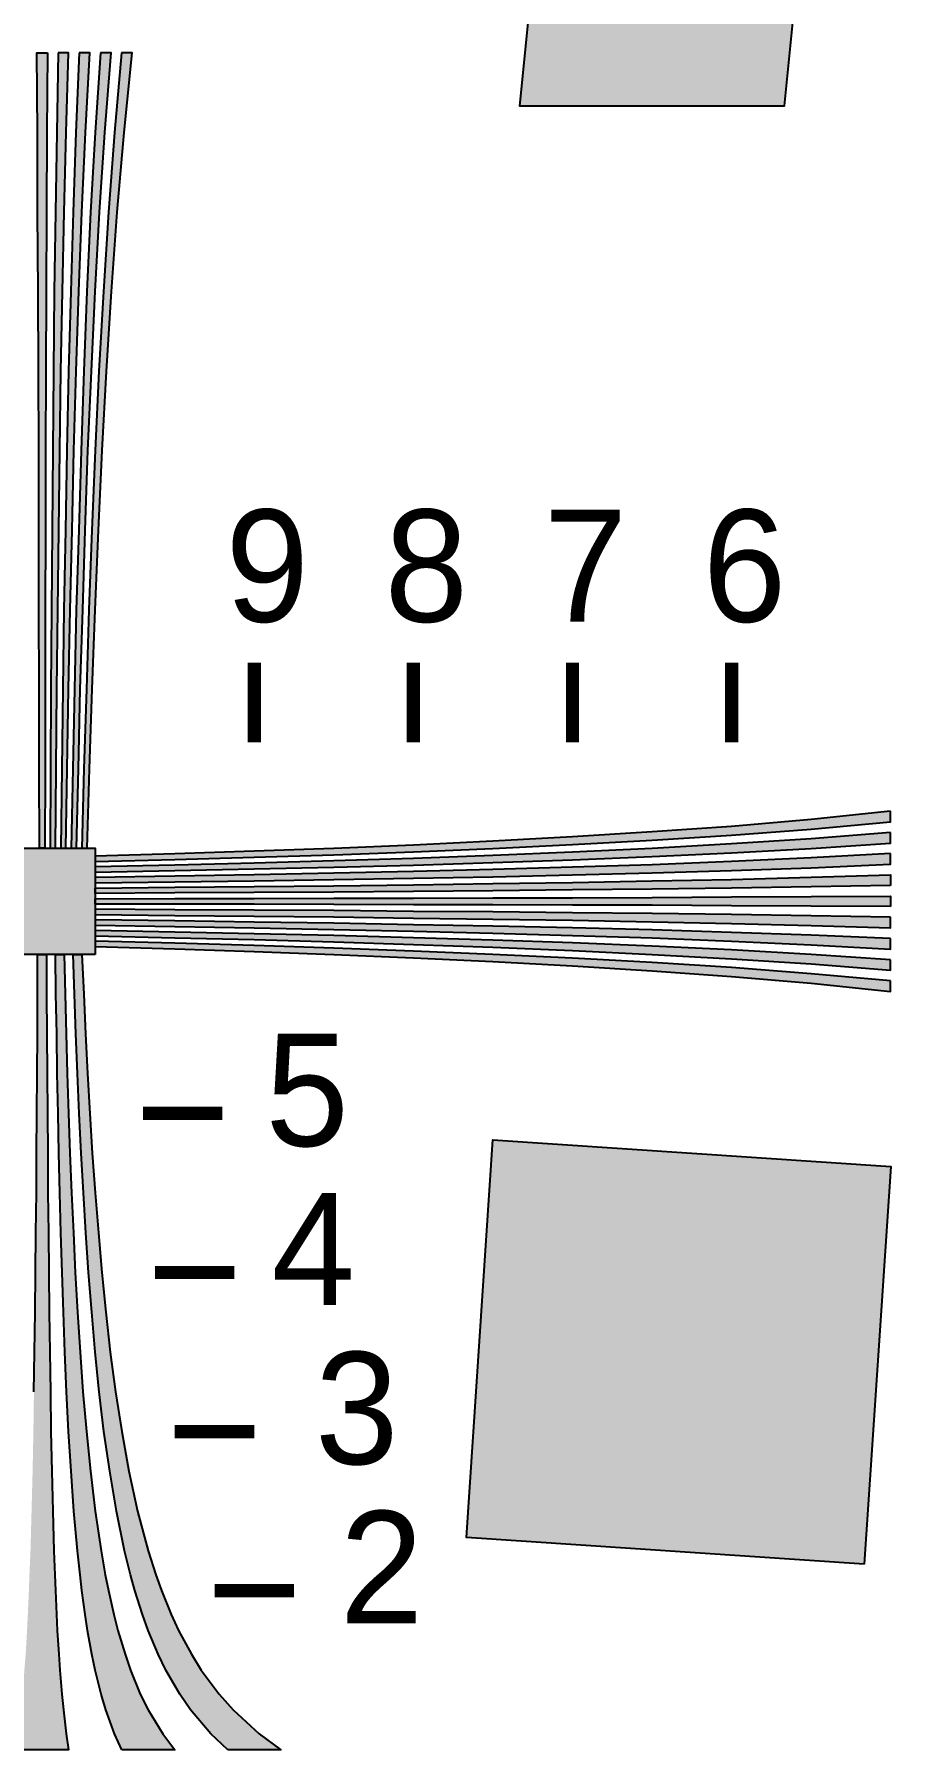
# Model space of a CAD drawing. Header units: millimetres. Extents: x 0 to 297, y 0 to 210.
# Drawn here: x 50.3 to 78.6, y 33.3 to 89.9 of the extents above; entities that cross this region are included whole.
import ezdxf

# ---------------------------------------------------------------- set-up
doc = ezdxf.new("R2010")
doc.units = ezdxf.units.MM
for name, color, linetype in [('LABELS', 7, 'Continuous'), ('PERIPHERY', 7, 'Continuous'), ('SFR', 7, 'Continuous')]:
    doc.layers.add(name, color=color, linetype=linetype)

msp = doc.modelspace()

# ---------------------------------------------------------------- hatches: boundary and pattern name
at = {"layer": 'PERIPHERY', "true_color": 0x000000}
h = msp.add_hatch(color=7, dxfattribs=at)
h.dxf.hatch_style = 1
h.paths.add_polyline_path([(50.731, 89.25), (50.713, 86.625), (50.705, 84), (50.687, 81.375), (50.678, 78.75), (50.67, 76.125), (50.67, 73.5), (50.661, 70.875), (50.652, 68.25), (50.652, 65.625), (50.644, 63), (50.469, 63), (50.46, 65.625), (50.46, 68.25), (50.452, 70.875), (50.452, 73.5), (50.443, 76.125), (50.434, 78.75), (50.426, 81.375), (50.408, 84), (50.399, 86.625), (50.382, 89.25), (50.731, 89.25)])
h = msp.add_hatch(color=7, dxfattribs=at)
h.dxf.hatch_style = 1
h.paths.add_polyline_path([(51.081, 89.25), (51.037, 86.625), (50.993, 84), (50.958, 81.375), (50.932, 78.75), (50.905, 76.125), (50.888, 73.5), (50.862, 70.875), (50.844, 68.25), (50.835, 65.625), (50.818, 63), (50.993, 63), (51.019, 65.625), (51.045, 68.25), (51.071, 70.875), (51.106, 73.5), (51.141, 76.125), (51.176, 78.75), (51.228, 81.375), (51.281, 84), (51.351, 86.625), (51.43, 89.25), (51.081, 89.25)])
h = msp.add_hatch(color=7, dxfattribs=at)
h.dxf.hatch_style = 1
h.paths.add_polyline_path([(51.781, 89.25), (51.667, 86.625), (51.58, 84), (51.501, 81.375), (51.431, 78.75), (51.369, 76.125), (51.326, 73.5), (51.273, 70.875), (51.238, 68.25), (51.203, 65.625), (51.169, 63), (51.343, 63), (51.387, 65.625), (51.431, 68.25), (51.483, 70.875), (51.545, 73.5), (51.606, 76.125), (51.685, 78.75), (51.764, 81.375), (51.869, 84), (51.991, 86.625), (52.131, 89.25), (51.781, 89.25)])
h = msp.add_hatch(color=7, dxfattribs=at)
h.dxf.hatch_style = 1
h.paths.add_polyline_path([(52.481, 89.25), (52.306, 86.625), (52.158, 84), (52.035, 81.375), (51.93, 78.75), (51.842, 76.125), (51.764, 73.5), (51.685, 70.875), (51.624, 68.25), (51.571, 65.625), (51.519, 63), (51.694, 63), (51.755, 65.625), (51.816, 68.25), (51.895, 70.875), (51.982, 73.5), (52.07, 76.125), (52.183, 78.75), (52.306, 81.375), (52.454, 84), (52.621, 86.625), (52.83, 89.25), (52.481, 89.25)])
h = msp.add_hatch(color=7, dxfattribs=at)
h.dxf.hatch_style = 1
h.paths.add_polyline_path([(53.181, 89.25), (52.944, 86.625), (52.743, 84), (52.577, 81.375), (52.429, 78.75), (52.306, 76.125), (52.201, 73.5), (52.096, 70.875), (52.017, 68.25), (51.938, 65.625), (51.868, 63), (52.043, 63), (52.122, 65.625), (52.209, 68.25), (52.306, 70.875), (52.419, 73.5), (52.542, 76.125), (52.682, 78.75), (52.848, 81.375), (53.032, 84), (53.259, 86.625), (53.531, 89.25), (53.181, 89.25)])
h = msp.add_hatch(color=7, dxfattribs=at)
h.dxf.hatch_style = 1
h.paths.add_polyline_path([(78.557, 64.224), (75.932, 63.953), (73.307, 63.725), (70.682, 63.542), (68.057, 63.375), (65.432, 63.235), (62.807, 63.104), (60.182, 62.999), (57.557, 62.902), (54.932, 62.815), (52.307, 62.736), (52.307, 62.561), (54.932, 62.631), (57.557, 62.71), (60.182, 62.789), (62.807, 62.885), (65.432, 62.999), (68.057, 63.122), (70.682, 63.27), (73.307, 63.436), (75.932, 63.637), (78.557, 63.874), (78.557, 64.224)])
h = msp.add_hatch(color=7, dxfattribs=at)
h.dxf.hatch_style = 1
h.paths.add_polyline_path([(78.557, 63.524), (75.932, 63.314), (73.307, 63.147), (70.682, 62.999), (68.057, 62.877), (65.432, 62.763), (62.807, 62.666), (60.182, 62.588), (57.557, 62.509), (54.932, 62.448), (52.307, 62.387), (52.307, 62.212), (54.932, 62.264), (57.557, 62.317), (60.182, 62.378), (62.807, 62.448), (65.432, 62.536), (68.057, 62.623), (70.682, 62.728), (73.307, 62.85), (75.932, 62.999), (78.557, 63.174), (78.557, 63.524)])
h = msp.add_hatch(color=7, dxfattribs=at)
h.dxf.hatch_style = 1
h.paths.add_polyline_path([(52.308, 59.5), (48.807, 59.5), (48.807, 63), (52.308, 63), (52.308, 59.5)])
h = msp.add_hatch(color=7, dxfattribs=at)
h.dxf.hatch_style = 1
h.paths.add_polyline_path([(78.557, 62.824), (75.932, 62.684), (73.307, 62.561), (70.682, 62.456), (68.057, 62.378), (65.432, 62.299), (62.807, 62.229), (60.182, 62.176), (57.557, 62.124), (54.932, 62.08), (52.307, 62.036), (52.307, 61.861), (54.932, 61.896), (57.557, 61.931), (60.182, 61.966), (62.807, 62.01), (65.432, 62.062), (68.057, 62.123), (70.682, 62.193), (73.307, 62.272), (75.932, 62.359), (78.557, 62.473), (78.557, 62.824)])
h = msp.add_hatch(color=7, dxfattribs=at)
h.dxf.hatch_style = 1
h.paths.add_polyline_path([(78.557, 61.774), (75.932, 61.73), (73.307, 61.686), (70.682, 61.651), (68.057, 61.625), (65.432, 61.599), (62.807, 61.572), (60.182, 61.555), (57.557, 61.537), (54.932, 61.528), (52.307, 61.511), (52.307, 61.686), (54.932, 61.712), (57.557, 61.738), (60.182, 61.765), (62.807, 61.791), (65.432, 61.835), (68.057, 61.87), (70.682, 61.922), (73.307, 61.975), (75.932, 62.045), (78.557, 62.124), (78.557, 61.774)])
h = msp.add_hatch(color=7, dxfattribs=at)
h.dxf.hatch_style = 1
h.paths.add_polyline_path([(78.557, 61.074), (75.932, 61.092), (73.307, 61.1), (70.682, 61.118), (68.057, 61.127), (65.432, 61.135), (62.807, 61.135), (60.182, 61.144), (57.557, 61.152), (54.932, 61.152), (52.307, 61.161), (52.307, 61.336), (54.932, 61.345), (57.557, 61.345), (60.182, 61.353), (62.807, 61.353), (65.432, 61.362), (68.057, 61.37), (70.682, 61.379), (73.307, 61.397), (75.932, 61.406), (78.557, 61.423), (78.557, 61.074)])
h = msp.add_hatch(color=7, dxfattribs=at)
h.dxf.hatch_style = 1
h.paths.add_polyline_path([(78.557, 60.724), (75.932, 60.768), (73.307, 60.812), (70.682, 60.847), (68.057, 60.873), (65.432, 60.899), (62.807, 60.917), (60.182, 60.943), (57.557, 60.96), (54.932, 60.969), (52.307, 60.987), (52.307, 60.812), (54.932, 60.786), (57.557, 60.76), (60.182, 60.733), (62.807, 60.698), (65.432, 60.664), (68.057, 60.629), (70.682, 60.576), (73.307, 60.523), (75.932, 60.453), (78.557, 60.375), (78.557, 60.724)])
h = msp.add_hatch(color=7, dxfattribs=at)
h.dxf.hatch_style = 1
h.paths.add_polyline_path([(78.557, 60.024), (75.932, 60.138), (73.307, 60.225), (70.682, 60.304), (68.057, 60.374), (65.432, 60.435), (62.807, 60.479), (60.182, 60.531), (57.557, 60.566), (54.932, 60.601), (52.307, 60.636), (52.307, 60.461), (54.932, 60.418), (57.557, 60.374), (60.182, 60.321), (62.807, 60.26), (65.432, 60.199), (68.057, 60.12), (70.682, 60.041), (73.307, 59.936), (75.932, 59.814), (78.557, 59.674), (78.557, 60.024)])
h = msp.add_hatch(color=7, dxfattribs=at)
h.dxf.hatch_style = 1
h.paths.add_polyline_path([(78.557, 59.324), (75.932, 59.499), (73.307, 59.647), (70.682, 59.77), (68.057, 59.875), (65.432, 59.963), (62.807, 60.041), (60.182, 60.12), (57.557, 60.181), (54.932, 60.234), (52.307, 60.286), (52.307, 60.111), (54.932, 60.05), (57.557, 59.989), (60.182, 59.91), (62.807, 59.823), (65.432, 59.735), (68.057, 59.622), (70.682, 59.499), (73.307, 59.351), (75.932, 59.184), (78.557, 58.974), (78.557, 59.324)])
h = msp.add_hatch(color=7, dxfattribs=at)
h.dxf.hatch_style = 1
h.paths.add_polyline_path([(49.683, 33.25), (49.761, 33.775), (49.858, 34.563), (49.91, 35.088), (49.971, 35.875), (50.015, 36.4), (50.059, 37.188), (50.085, 37.713), (50.12, 38.5), (50.138, 39.025), (50.173, 39.813), (50.208, 41.125), (50.243, 42.438), (50.269, 43.75), (50.287, 45.063), (50.304, 46.375), (50.322, 47.688), (50.339, 49), (50.348, 50.313), (50.366, 51.625), (50.374, 52.938), (50.383, 54.25), (50.392, 55.563), (50.4, 56.875), (50.409, 58.188), (50.409, 59.5), (50.706, 59.5), (50.706, 58.188), (50.715, 56.875), (50.724, 55.563), (50.732, 54.25), (50.741, 52.938), (50.75, 51.625), (50.767, 50.313), (50.776, 49), (50.794, 47.688), (50.811, 46.375), (50.829, 45.063), (50.847, 43.75), (50.873, 42.438), (50.908, 41.125), (50.943, 39.813), (50.977, 39.025), (50.995, 38.5), (51.03, 37.713), (51.056, 37.188), (51.109, 36.4), (51.144, 35.875), (51.205, 35.088), (51.257, 34.563), (51.354, 33.775), (51.432, 33.25), (49.683, 33.25)])
h = msp.add_hatch(color=7, dxfattribs=at)
h.dxf.hatch_style = 1
h.paths.add_polyline_path([(53.183, 33.25), (52.946, 33.775), (52.657, 34.563), (52.5, 35.088), (52.307, 35.875), (52.202, 36.4), (52.053, 37.188), (51.975, 37.713), (51.87, 38.5), (51.809, 39.025), (51.721, 39.813), (51.607, 41.125), (51.511, 42.438), (51.432, 43.75), (51.362, 45.063), (51.31, 46.375), (51.257, 47.688), (51.213, 49), (51.178, 50.313), (51.144, 51.625), (51.108, 52.938), (51.082, 54.25), (51.056, 55.563), (51.038, 56.875), (51.012, 58.188), (50.994, 59.5), (51.283, 59.5), (51.318, 58.188), (51.353, 56.875), (51.388, 55.563), (51.432, 54.25), (51.476, 52.938), (51.528, 51.625), (51.59, 50.313), (51.651, 49), (51.721, 47.688), (51.808, 46.375), (51.905, 45.063), (52.018, 43.75), (52.15, 42.438), (52.307, 41.125), (52.5, 39.813), (52.64, 39.025), (52.745, 38.5), (52.92, 37.713), (53.06, 37.188), (53.296, 36.4), (53.471, 35.875), (53.795, 35.088), (54.057, 34.563), (54.539, 33.775), (54.932, 33.25), (53.183, 33.25)])
h = msp.add_hatch(color=7, dxfattribs=at)
h.dxf.hatch_style = 1
h.paths.add_polyline_path([(56.682, 33.25), (56.123, 33.775), (55.458, 34.563), (55.099, 35.088), (54.644, 35.875), (54.39, 36.4), (54.057, 37.188), (53.865, 37.713), (53.62, 38.5), (53.472, 39.025), (53.279, 39.813), (53.008, 41.125), (52.789, 42.438), (52.596, 43.75), (52.439, 45.063), (52.308, 46.375), (52.194, 47.688), (52.089, 49), (52.001, 50.313), (51.923, 51.625), (51.844, 52.938), (51.783, 54.25), (51.721, 55.563), (51.669, 56.875), (51.625, 58.188), (51.581, 59.5), (51.87, 59.5), (51.931, 58.188), (51.992, 56.875), (52.053, 55.563), (52.133, 54.25), (52.211, 52.938), (52.308, 51.625), (52.412, 50.313), (52.526, 49), (52.658, 47.688), (52.806, 46.375), (52.981, 45.063), (53.182, 43.75), (53.419, 42.438), (53.707, 41.125), (54.057, 39.813), (54.311, 39.025), (54.495, 38.5), (54.81, 37.713), (55.055, 37.188), (55.484, 36.4), (55.808, 35.875), (56.394, 35.088), (56.858, 34.563), (57.715, 33.775), (58.433, 33.25), (56.682, 33.25)])
h = msp.add_hatch(color=7, dxfattribs=at)
h.dxf.hatch_style = 1
h.paths.add_polyline_path([(78.557, 58.623), (75.932, 58.86), (73.307, 59.061), (70.682, 59.228), (68.057, 59.376), (65.432, 59.499), (62.807, 59.604), (60.182, 59.709), (57.557, 59.787), (54.932, 59.866), (52.307, 59.936), (52.307, 59.762), (54.932, 59.683), (57.557, 59.595), (60.182, 59.499), (62.807, 59.385), (65.432, 59.263), (68.057, 59.123), (70.682, 58.957), (73.307, 58.773), (75.932, 58.545), (78.557, 58.274), (78.557, 58.623)])
at = {"layer": 'SFR', "true_color": 0x000000}
h = msp.add_hatch(color=7, dxfattribs=at)
h.dxf.hatch_style = 1
h.paths.add_polyline_path([(26.058, 122.5), (22.557, 87.5), (31.307, 87.5), (32.798, 102.401), (67.451, 98.935), (66.307, 87.5), (75.057, 87.5), (78.557, 122.499), (69.807, 122.499), (68.317, 107.598), (33.664, 111.064), (34.807, 122.499), (26.058, 122.499), (26.058, 122.5)])
h = msp.add_hatch(color=7, dxfattribs=at)
h.dxf.hatch_style = 1
h.paths.add_polyline_path([(77.683, 39.375), (64.558, 40.25), (65.433, 53.375), (78.558, 52.5), (77.683, 39.375)])

# ---------------------------------------------------------------- linework, layer by layer
at = {"layer": 'PERIPHERY', "color": 250}
for points in [[(50.731, 89.25), (50.713, 86.625), (50.705, 84), (50.687, 81.375), (50.678, 78.75), (50.67, 76.125), (50.67, 73.5), (50.661, 70.875), (50.652, 68.25), (50.652, 65.625), (50.644, 63), (50.469, 63), (50.46, 65.625), (50.46, 68.25), (50.452, 70.875), (50.452, 73.5), (50.443, 76.125), (50.434, 78.75), (50.426, 81.375), (50.408, 84), (50.399, 86.625), (50.382, 89.25), (50.731, 89.25)], [(51.081, 89.25), (51.037, 86.625), (50.993, 84), (50.958, 81.375), (50.932, 78.75), (50.905, 76.125), (50.888, 73.5), (50.862, 70.875), (50.844, 68.25), (50.835, 65.625), (50.818, 63), (50.993, 63), (51.019, 65.625), (51.045, 68.25), (51.071, 70.875), (51.106, 73.5), (51.141, 76.125), (51.176, 78.75), (51.228, 81.375), (51.281, 84), (51.351, 86.625), (51.43, 89.25), (51.081, 89.25)], [(51.781, 89.25), (51.667, 86.625), (51.58, 84), (51.501, 81.375), (51.431, 78.75), (51.369, 76.125), (51.326, 73.5), (51.273, 70.875), (51.238, 68.25), (51.203, 65.625), (51.169, 63), (51.343, 63), (51.387, 65.625), (51.431, 68.25), (51.483, 70.875), (51.545, 73.5), (51.606, 76.125), (51.685, 78.75), (51.764, 81.375), (51.869, 84), (51.991, 86.625), (52.131, 89.25), (51.781, 89.25)], [(52.481, 89.25), (52.306, 86.625), (52.158, 84), (52.035, 81.375), (51.93, 78.75), (51.842, 76.125), (51.764, 73.5), (51.685, 70.875), (51.624, 68.25), (51.571, 65.625), (51.519, 63), (51.694, 63), (51.755, 65.625), (51.816, 68.25), (51.895, 70.875), (51.982, 73.5), (52.07, 76.125), (52.183, 78.75), (52.306, 81.375), (52.454, 84), (52.621, 86.625), (52.83, 89.25), (52.481, 89.25)], [(53.181, 89.25), (52.944, 86.625), (52.743, 84), (52.577, 81.375), (52.429, 78.75), (52.306, 76.125), (52.201, 73.5), (52.096, 70.875), (52.017, 68.25), (51.938, 65.625), (51.868, 63), (52.043, 63), (52.122, 65.625), (52.209, 68.25), (52.306, 70.875), (52.419, 73.5), (52.542, 76.125), (52.682, 78.75), (52.848, 81.375), (53.032, 84), (53.259, 86.625), (53.531, 89.25), (53.181, 89.25)], [(78.557, 64.224), (75.932, 63.953), (73.307, 63.725), (70.682, 63.542), (68.057, 63.375), (65.432, 63.235), (62.807, 63.104), (60.182, 62.999), (57.557, 62.902), (54.932, 62.815), (52.307, 62.736), (52.307, 62.561), (54.932, 62.631), (57.557, 62.71), (60.182, 62.789), (62.807, 62.885), (65.432, 62.999), (68.057, 63.122), (70.682, 63.27), (73.307, 63.436), (75.932, 63.637), (78.557, 63.874), (78.557, 64.224)], [(78.557, 63.524), (75.932, 63.314), (73.307, 63.147), (70.682, 62.999), (68.057, 62.877), (65.432, 62.763), (62.807, 62.666), (60.182, 62.588), (57.557, 62.509), (54.932, 62.448), (52.307, 62.387), (52.307, 62.212), (54.932, 62.264), (57.557, 62.317), (60.182, 62.378), (62.807, 62.448), (65.432, 62.536), (68.057, 62.623), (70.682, 62.728), (73.307, 62.85), (75.932, 62.999), (78.557, 63.174), (78.557, 63.524)], [(52.308, 59.5), (48.807, 59.5), (48.807, 63), (52.308, 63), (52.308, 59.5)], [(78.557, 62.824), (75.932, 62.684), (73.307, 62.561), (70.682, 62.456), (68.057, 62.378), (65.432, 62.299), (62.807, 62.229), (60.182, 62.176), (57.557, 62.124), (54.932, 62.08), (52.307, 62.036), (52.307, 61.861), (54.932, 61.896), (57.557, 61.931), (60.182, 61.966), (62.807, 62.01), (65.432, 62.062), (68.057, 62.123), (70.682, 62.193), (73.307, 62.272), (75.932, 62.359), (78.557, 62.473), (78.557, 62.824)], [(78.557, 61.774), (75.932, 61.73), (73.307, 61.686), (70.682, 61.651), (68.057, 61.625), (65.432, 61.599), (62.807, 61.572), (60.182, 61.555), (57.557, 61.537), (54.932, 61.528), (52.307, 61.511), (52.307, 61.686), (54.932, 61.712), (57.557, 61.738), (60.182, 61.765), (62.807, 61.791), (65.432, 61.835), (68.057, 61.87), (70.682, 61.922), (73.307, 61.975), (75.932, 62.045), (78.557, 62.124), (78.557, 61.774)], [(78.557, 61.074), (75.932, 61.092), (73.307, 61.1), (70.682, 61.118), (68.057, 61.127), (65.432, 61.135), (62.807, 61.135), (60.182, 61.144), (57.557, 61.152), (54.932, 61.152), (52.307, 61.161), (52.307, 61.336), (54.932, 61.345), (57.557, 61.345), (60.182, 61.353), (62.807, 61.353), (65.432, 61.362), (68.057, 61.37), (70.682, 61.379), (73.307, 61.397), (75.932, 61.406), (78.557, 61.423), (78.557, 61.074)], [(78.557, 60.724), (75.932, 60.768), (73.307, 60.812), (70.682, 60.847), (68.057, 60.873), (65.432, 60.899), (62.807, 60.917), (60.182, 60.943), (57.557, 60.96), (54.932, 60.969), (52.307, 60.987), (52.307, 60.812), (54.932, 60.786), (57.557, 60.76), (60.182, 60.733), (62.807, 60.698), (65.432, 60.664), (68.057, 60.629), (70.682, 60.576), (73.307, 60.523), (75.932, 60.453), (78.557, 60.375), (78.557, 60.724)], [(78.557, 60.024), (75.932, 60.138), (73.307, 60.225), (70.682, 60.304), (68.057, 60.374), (65.432, 60.435), (62.807, 60.479), (60.182, 60.531), (57.557, 60.566), (54.932, 60.601), (52.307, 60.636), (52.307, 60.461), (54.932, 60.418), (57.557, 60.374), (60.182, 60.321), (62.807, 60.26), (65.432, 60.199), (68.057, 60.12), (70.682, 60.041), (73.307, 59.936), (75.932, 59.814), (78.557, 59.674), (78.557, 60.024)], [(78.557, 59.324), (75.932, 59.499), (73.307, 59.647), (70.682, 59.77), (68.057, 59.875), (65.432, 59.963), (62.807, 60.041), (60.182, 60.12), (57.557, 60.181), (54.932, 60.234), (52.307, 60.286), (52.307, 60.111), (54.932, 60.05), (57.557, 59.989), (60.182, 59.91), (62.807, 59.823), (65.432, 59.735), (68.057, 59.622), (70.682, 59.499), (73.307, 59.351), (75.932, 59.184), (78.557, 58.974), (78.557, 59.324)], [(53.183, 33.25), (52.946, 33.775), (52.657, 34.563), (52.5, 35.088), (52.307, 35.875), (52.202, 36.4), (52.053, 37.188), (51.975, 37.713), (51.87, 38.5), (51.809, 39.025), (51.721, 39.813), (51.607, 41.125), (51.511, 42.438), (51.432, 43.75), (51.362, 45.063), (51.31, 46.375), (51.257, 47.688), (51.213, 49), (51.178, 50.313), (51.144, 51.625), (51.108, 52.938), (51.082, 54.25), (51.056, 55.563), (51.038, 56.875), (51.012, 58.188), (50.994, 59.5), (51.283, 59.5), (51.318, 58.188), (51.353, 56.875), (51.388, 55.563), (51.432, 54.25), (51.476, 52.938), (51.528, 51.625), (51.59, 50.313), (51.651, 49), (51.721, 47.688), (51.808, 46.375), (51.905, 45.063), (52.018, 43.75), (52.15, 42.438), (52.307, 41.125), (52.5, 39.813), (52.64, 39.025), (52.745, 38.5), (52.92, 37.713), (53.06, 37.188), (53.296, 36.4), (53.471, 35.875), (53.795, 35.088), (54.057, 34.563), (54.539, 33.775), (54.932, 33.25), (53.183, 33.25)], [(56.682, 33.25), (56.123, 33.775), (55.458, 34.563), (55.099, 35.088), (54.644, 35.875), (54.39, 36.4), (54.057, 37.188), (53.865, 37.713), (53.62, 38.5), (53.472, 39.025), (53.279, 39.813), (53.008, 41.125), (52.789, 42.438), (52.596, 43.75), (52.439, 45.063), (52.308, 46.375), (52.194, 47.688), (52.089, 49), (52.001, 50.313), (51.923, 51.625), (51.844, 52.938), (51.783, 54.25), (51.721, 55.563), (51.669, 56.875), (51.625, 58.188), (51.581, 59.5), (51.87, 59.5), (51.931, 58.188), (51.992, 56.875), (52.053, 55.563), (52.133, 54.25), (52.211, 52.938), (52.308, 51.625), (52.412, 50.313), (52.526, 49), (52.658, 47.688), (52.806, 46.375), (52.981, 45.063), (53.182, 43.75), (53.419, 42.438), (53.707, 41.125), (54.057, 39.813), (54.311, 39.025), (54.495, 38.5), (54.81, 37.713), (55.055, 37.188), (55.484, 36.4), (55.808, 35.875), (56.394, 35.088), (56.858, 34.563), (57.715, 33.775), (58.433, 33.25), (56.682, 33.25)], [(78.557, 58.623), (75.932, 58.86), (73.307, 59.061), (70.682, 59.228), (68.057, 59.376), (65.432, 59.499), (62.807, 59.604), (60.182, 59.709), (57.557, 59.787), (54.932, 59.866), (52.307, 59.936), (52.307, 59.762), (54.932, 59.683), (57.557, 59.595), (60.182, 59.499), (62.807, 59.385), (65.432, 59.263), (68.057, 59.123), (70.682, 58.957), (73.307, 58.773), (75.932, 58.545), (78.557, 58.274), (78.557, 58.623)]]:
    msp.add_lwpolyline(points, close=True, dxfattribs=at)
at = {"layer": 'PERIPHERY', "color": 250, "lineweight": 35, "const_width": 0.437}
for points in [[(57.558, 66.499), (57.558, 69.124)], [(62.808, 66.499), (62.808, 69.124)], [(68.058, 66.499), (68.058, 69.124)], [(73.307, 66.499), (73.307, 69.124)], [(56.508, 54.25), (53.883, 54.25)], [(56.902, 49), (54.277, 49)], [(57.558, 43.75), (54.933, 43.75)], [(58.87, 38.5), (56.245, 38.5)]]:
    msp.add_lwpolyline(points, dxfattribs=at)
at = {"layer": 'PERIPHERY', "color": 250}
msp.add_lwpolyline([(50.287, 45.063), (50.304, 46.375), (50.322, 47.688), (50.339, 49), (50.348, 50.313), (50.366, 51.625), (50.374, 52.938), (50.383, 54.25), (50.392, 55.563), (50.4, 56.875), (50.409, 58.188), (50.409, 59.5), (50.706, 59.5), (50.706, 58.188), (50.715, 56.875), (50.724, 55.563), (50.732, 54.25), (50.741, 52.938), (50.75, 51.625), (50.767, 50.313), (50.776, 49), (50.794, 47.688), (50.811, 46.375), (50.829, 45.063), (50.847, 43.75), (50.873, 42.438), (50.908, 41.125), (50.943, 39.813), (50.977, 39.025), (50.995, 38.5), (51.03, 37.713), (51.056, 37.188), (51.109, 36.4), (51.144, 35.875), (51.205, 35.088), (51.257, 34.563), (51.354, 33.775), (51.432, 33.25), (49.683, 33.25)], dxfattribs=at)
at = {"layer": 'PERIPHERY', "color": 250, "true_color": 0x000000}
for points in [[(50.731, 89.25), (50.382, 89.25), (50.399, 86.625)], [(50.731, 89.25), (50.399, 86.625), (50.408, 84)], [(50.731, 89.25), (50.408, 84), (50.426, 81.375)], [(50.731, 89.25), (50.426, 81.375), (50.434, 78.75)], [(50.731, 89.25), (50.434, 78.75), (50.443, 76.125)], [(50.731, 89.25), (50.443, 76.125), (50.452, 73.5)], [(50.731, 89.25), (50.452, 73.5), (50.452, 70.875)], [(50.731, 89.25), (50.452, 70.875), (50.46, 68.25)], [(50.731, 89.25), (50.46, 68.25), (50.46, 65.625)], [(50.731, 89.25), (50.46, 65.625), (50.469, 63)], [(50.469, 63), (50.713, 86.625), (50.731, 89.25)], [(51.43, 89.25), (50.888, 73.5), (50.862, 70.875)], [(50.862, 70.875), (51.351, 86.625), (51.43, 89.25)], [(51.43, 89.25), (50.905, 76.125), (50.888, 73.5)], [(51.43, 89.25), (50.932, 78.75), (50.905, 76.125)], [(51.43, 89.25), (50.958, 81.375), (50.932, 78.75)], [(51.43, 89.25), (50.993, 84), (50.958, 81.375)], [(51.43, 89.25), (51.037, 86.625), (50.993, 84)], [(51.43, 89.25), (51.081, 89.25), (51.037, 86.625)], [(52.131, 89.25), (51.431, 78.75), (51.369, 76.125)], [(51.369, 76.125), (51.991, 86.625), (52.131, 89.25)], [(52.131, 89.25), (51.501, 81.375), (51.431, 78.75)], [(52.131, 89.25), (51.58, 84), (51.501, 81.375)], [(52.131, 89.25), (51.667, 86.625), (51.58, 84)], [(52.131, 89.25), (51.781, 89.25), (51.667, 86.625)], [(52.83, 89.25), (52.035, 81.375), (51.93, 78.75)], [(51.93, 78.75), (52.621, 86.625), (52.83, 89.25)], [(52.83, 89.25), (52.158, 84), (52.035, 81.375)], [(52.83, 89.25), (52.306, 86.625), (52.158, 84)], [(52.83, 89.25), (52.481, 89.25), (52.306, 86.625)], [(53.531, 89.25), (52.577, 81.375), (52.429, 78.75)], [(52.429, 78.75), (53.259, 86.625), (53.531, 89.25)], [(53.531, 89.25), (52.743, 84), (52.577, 81.375)], [(53.531, 89.25), (52.944, 86.625), (52.743, 84)], [(53.531, 89.25), (53.181, 89.25), (52.944, 86.625)], [(50.469, 63), (50.705, 84), (50.713, 86.625)], [(50.862, 70.875), (51.281, 84), (51.351, 86.625)], [(51.369, 76.125), (51.869, 84), (51.991, 86.625)], [(51.93, 78.75), (52.454, 84), (52.621, 86.625)], [(52.429, 78.75), (53.032, 84), (53.259, 86.625)], [(50.469, 63), (50.687, 81.375), (50.705, 84)], [(50.862, 70.875), (51.228, 81.375), (51.281, 84)], [(51.369, 76.125), (51.764, 81.375), (51.869, 84)], [(51.93, 78.75), (52.306, 81.375), (52.454, 84)], [(52.429, 78.75), (52.848, 81.375), (53.032, 84)], [(50.469, 63), (50.678, 78.75), (50.687, 81.375)], [(50.862, 70.875), (51.176, 78.75), (51.228, 81.375)], [(51.369, 76.125), (51.685, 78.75), (51.764, 81.375)], [(51.93, 78.75), (52.183, 78.75), (52.306, 81.375)], [(52.429, 78.75), (52.682, 78.75), (52.848, 81.375)], [(50.469, 63), (50.67, 76.125), (50.678, 78.75)], [(50.862, 70.875), (51.141, 76.125), (51.176, 78.75)], [(51.369, 76.125), (51.606, 76.125), (51.685, 78.75)], [(51.93, 78.75), (51.571, 65.625), (51.519, 63)], [(51.93, 78.75), (51.519, 63), (51.694, 63)], [(51.93, 78.75), (51.624, 68.25), (51.571, 65.625)], [(51.93, 78.75), (51.685, 70.875), (51.624, 68.25)], [(51.93, 78.75), (51.764, 73.5), (51.685, 70.875)], [(51.93, 78.75), (51.694, 63), (51.755, 65.625)], [(51.93, 78.75), (51.755, 65.625), (51.816, 68.25)], [(51.93, 78.75), (51.842, 76.125), (51.764, 73.5)], [(51.93, 78.75), (51.816, 68.25), (51.895, 70.875)], [(52.429, 78.75), (51.938, 65.625), (51.868, 63)], [(52.429, 78.75), (51.868, 63), (52.043, 63)], [(51.93, 78.75), (51.895, 70.875), (51.982, 73.5)], [(51.93, 78.75), (51.982, 73.5), (52.07, 76.125)], [(51.93, 78.75), (52.07, 76.125), (52.183, 78.75)], [(52.429, 78.75), (52.017, 68.25), (51.938, 65.625)], [(52.429, 78.75), (52.096, 70.875), (52.017, 68.25)], [(52.429, 78.75), (52.043, 63), (52.122, 65.625)], [(52.429, 78.75), (52.201, 73.5), (52.096, 70.875)], [(52.429, 78.75), (52.122, 65.625), (52.209, 68.25)], [(52.429, 78.75), (52.306, 76.125), (52.201, 73.5)], [(52.429, 78.75), (52.209, 68.25), (52.306, 70.875)], [(52.429, 78.75), (52.306, 70.875), (52.419, 73.5)], [(52.429, 78.75), (52.419, 73.5), (52.542, 76.125)], [(52.429, 78.75), (52.542, 76.125), (52.682, 78.75)], [(50.469, 63), (50.67, 73.5), (50.67, 76.125)], [(50.862, 70.875), (51.106, 73.5), (51.141, 76.125)], [(51.369, 76.125), (51.203, 65.625), (51.169, 63)], [(51.369, 76.125), (51.169, 63), (51.343, 63)], [(51.369, 76.125), (51.238, 68.25), (51.203, 65.625)], [(51.369, 76.125), (51.326, 73.5), (51.238, 68.25)], [(51.369, 76.125), (51.343, 63), (51.387, 65.625)], [(51.369, 76.125), (51.387, 65.625), (51.431, 68.25)], [(51.369, 76.125), (51.431, 68.25), (51.483, 70.875)], [(51.369, 76.125), (51.483, 70.875), (51.545, 73.5)], [(51.369, 76.125), (51.545, 73.5), (51.606, 76.125)], [(50.469, 63), (50.661, 70.875), (50.67, 73.5)], [(50.862, 70.875), (51.071, 70.875), (51.106, 73.5)], [(51.326, 73.5), (51.273, 70.875), (51.238, 68.25)], [(50.469, 63), (50.652, 68.25), (50.661, 70.875)], [(50.862, 70.875), (50.844, 68.25), (50.835, 65.625)], [(50.862, 70.875), (50.835, 65.625), (50.993, 63)], [(50.862, 70.875), (50.993, 63), (51.019, 65.625)], [(50.862, 70.875), (51.019, 65.625), (51.045, 68.25)], [(50.862, 70.875), (51.045, 68.25), (51.071, 70.875)], [(50.469, 63), (50.652, 65.625), (50.652, 68.25)], [(50.469, 63), (50.644, 63), (50.652, 65.625)], [(50.835, 65.625), (50.818, 63), (50.993, 63)], [(78.557, 63.874), (78.557, 64.224), (75.932, 63.953)], [(78.557, 63.874), (62.807, 63.104), (52.307, 62.561)], [(78.557, 63.874), (52.307, 62.561), (54.932, 62.631)], [(78.557, 63.874), (54.932, 62.631), (57.557, 62.71)], [(78.557, 63.874), (57.557, 62.71), (60.182, 62.789)], [(78.557, 63.874), (60.182, 62.789), (62.807, 62.885)], [(78.557, 63.874), (65.432, 63.235), (62.807, 63.104)], [(78.557, 63.874), (62.807, 62.885), (65.432, 62.999)], [(78.557, 63.874), (68.057, 63.375), (65.432, 63.235)], [(78.557, 63.874), (65.432, 62.999), (68.057, 63.122)], [(78.557, 63.874), (70.682, 63.542), (68.057, 63.375)], [(78.557, 63.874), (68.057, 63.122), (70.682, 63.27)], [(78.557, 63.874), (73.307, 63.725), (70.682, 63.542)], [(78.557, 63.874), (70.682, 63.27), (73.307, 63.436)], [(78.557, 63.874), (75.932, 63.953), (73.307, 63.725)], [(73.307, 63.436), (75.932, 63.637), (78.557, 63.874)], [(78.557, 63.174), (78.557, 63.524), (75.932, 63.314)], [(52.308, 59.5), (52.308, 63), (48.807, 63)], [(48.807, 63), (48.807, 59.5), (52.308, 59.5)], [(78.557, 63.174), (62.807, 62.666), (52.307, 62.212)], [(78.557, 63.174), (52.307, 62.212), (54.932, 62.264)], [(62.807, 63.104), (60.182, 62.999), (52.307, 62.561)], [(60.182, 62.999), (57.557, 62.902), (52.307, 62.561)], [(57.557, 62.902), (54.932, 62.815), (52.307, 62.561)], [(78.557, 63.174), (54.932, 62.264), (57.557, 62.317)], [(78.557, 63.174), (57.557, 62.317), (60.182, 62.378)], [(78.557, 63.174), (60.182, 62.378), (62.807, 62.448)], [(78.557, 63.174), (65.432, 62.763), (62.807, 62.666)], [(78.557, 63.174), (62.807, 62.448), (65.432, 62.536)], [(78.557, 63.174), (68.057, 62.877), (65.432, 62.763)], [(78.557, 63.174), (65.432, 62.536), (68.057, 62.623)], [(78.557, 63.174), (70.682, 62.999), (68.057, 62.877)], [(78.557, 63.174), (68.057, 62.623), (70.682, 62.728)], [(78.557, 63.174), (73.307, 63.147), (70.682, 62.999)], [(78.557, 63.174), (70.682, 62.728), (73.307, 62.85)], [(78.557, 63.174), (75.932, 63.314), (73.307, 63.147)], [(73.307, 62.85), (75.932, 62.999), (78.557, 63.174)], [(54.932, 62.815), (52.307, 62.736), (52.307, 62.561)], [(62.807, 62.666), (57.557, 62.509), (52.307, 62.212)], [(57.557, 62.509), (54.932, 62.448), (52.307, 62.212)], [(78.557, 62.473), (54.932, 62.08), (52.307, 62.036)], [(78.557, 62.473), (52.307, 62.036), (52.307, 61.861)], [(78.557, 62.473), (52.307, 61.861), (54.932, 61.896)], [(54.932, 62.448), (52.307, 62.387), (52.307, 62.212)], [(78.557, 62.473), (57.557, 62.124), (54.932, 62.08)], [(78.557, 62.473), (54.932, 61.896), (57.557, 61.931)], [(62.807, 62.666), (60.182, 62.588), (57.557, 62.509)], [(78.557, 62.473), (60.182, 62.176), (57.557, 62.124)], [(78.557, 62.473), (57.557, 61.931), (60.182, 61.966)], [(78.557, 62.473), (62.807, 62.229), (60.182, 62.176)], [(78.557, 62.473), (60.182, 61.966), (62.807, 62.01)], [(78.557, 62.473), (65.432, 62.299), (62.807, 62.229)], [(78.557, 62.473), (62.807, 62.01), (65.432, 62.062)], [(78.557, 62.473), (68.057, 62.378), (65.432, 62.299)], [(78.557, 62.473), (65.432, 62.062), (68.057, 62.123)], [(78.557, 62.473), (70.682, 62.456), (68.057, 62.378)], [(78.557, 62.473), (68.057, 62.123), (70.682, 62.193)], [(78.557, 62.473), (73.307, 62.561), (70.682, 62.456)], [(78.557, 62.473), (70.682, 62.193), (73.307, 62.272)], [(78.557, 62.473), (75.932, 62.684), (73.307, 62.561)], [(73.307, 62.272), (75.932, 62.359), (78.557, 62.473)], [(78.557, 62.473), (78.557, 62.824), (75.932, 62.684)], [(78.557, 61.774), (54.932, 61.712), (52.307, 61.686)], [(78.557, 61.774), (52.307, 61.686), (52.307, 61.511)], [(78.557, 61.774), (52.307, 61.511), (54.932, 61.528)], [(78.557, 61.774), (57.557, 61.738), (54.932, 61.712)], [(78.557, 61.774), (54.932, 61.528), (57.557, 61.537)], [(78.557, 61.774), (60.182, 61.765), (57.557, 61.738)], [(78.557, 61.774), (57.557, 61.537), (60.182, 61.555)], [(78.557, 61.774), (62.807, 61.791), (60.182, 61.765)], [(78.557, 61.774), (60.182, 61.555), (62.807, 61.572)], [(78.557, 61.774), (65.432, 61.835), (62.807, 61.791)], [(78.557, 61.774), (62.807, 61.572), (65.432, 61.599)], [(78.557, 61.774), (68.057, 61.87), (65.432, 61.835)], [(78.557, 61.774), (65.432, 61.599), (68.057, 61.625)], [(78.557, 61.774), (70.682, 61.922), (68.057, 61.87)], [(78.557, 61.774), (68.057, 61.625), (70.682, 61.651)], [(78.557, 61.774), (73.307, 61.975), (70.682, 61.922)], [(70.682, 61.651), (75.932, 61.73), (78.557, 61.774)], [(70.682, 61.651), (73.307, 61.686), (75.932, 61.73)], [(78.557, 61.774), (75.932, 62.045), (73.307, 61.975)], [(78.557, 61.774), (78.557, 62.124), (75.932, 62.045)], [(78.557, 61.074), (54.932, 61.345), (52.307, 61.336)], [(52.307, 61.336), (52.307, 61.161), (54.932, 61.152)], [(52.307, 61.336), (54.932, 61.152), (57.557, 61.152)], [(52.307, 61.336), (57.557, 61.152), (60.182, 61.144)], [(52.307, 61.336), (60.182, 61.144), (62.807, 61.135)], [(52.307, 61.336), (62.807, 61.135), (65.432, 61.135)], [(52.307, 61.336), (65.432, 61.135), (68.057, 61.127)], [(52.307, 61.336), (68.057, 61.127), (70.682, 61.118)], [(52.307, 61.336), (70.682, 61.118), (73.307, 61.1)], [(52.307, 61.336), (73.307, 61.1), (75.932, 61.092)], [(52.307, 61.336), (75.932, 61.092), (78.557, 61.074)], [(78.557, 61.074), (57.557, 61.345), (54.932, 61.345)], [(78.557, 61.074), (60.182, 61.353), (57.557, 61.345)], [(78.557, 61.074), (62.807, 61.353), (60.182, 61.353)], [(78.557, 61.074), (65.432, 61.362), (62.807, 61.353)], [(78.557, 61.074), (68.057, 61.37), (65.432, 61.362)], [(78.557, 61.074), (70.682, 61.379), (68.057, 61.37)], [(78.557, 61.074), (73.307, 61.397), (70.682, 61.379)], [(78.557, 61.074), (75.932, 61.406), (73.307, 61.397)], [(78.557, 61.074), (78.557, 61.423), (75.932, 61.406)], [(54.932, 60.969), (52.307, 60.987), (52.307, 60.812)], [(60.182, 60.943), (54.932, 60.969), (52.307, 60.812)], [(60.182, 60.943), (52.307, 60.812), (54.932, 60.786)], [(65.432, 60.435), (54.932, 60.601), (52.307, 60.636)], [(65.432, 60.435), (52.307, 60.636), (52.307, 60.461)], [(60.182, 60.943), (57.557, 60.96), (54.932, 60.969)], [(60.182, 60.943), (54.932, 60.786), (57.557, 60.76)], [(65.432, 60.435), (57.557, 60.566), (54.932, 60.601)], [(60.182, 60.943), (57.557, 60.76), (60.182, 60.733)], [(78.557, 60.375), (62.807, 60.917), (60.182, 60.943)], [(60.182, 60.943), (60.182, 60.733), (62.807, 60.698)], [(60.182, 60.943), (62.807, 60.698), (65.432, 60.664)], [(60.182, 60.943), (65.432, 60.664), (68.057, 60.629)], [(60.182, 60.943), (68.057, 60.629), (70.682, 60.576)], [(60.182, 60.943), (70.682, 60.576), (73.307, 60.523)], [(60.182, 60.943), (73.307, 60.523), (75.932, 60.453)], [(60.182, 60.943), (75.932, 60.453), (78.557, 60.375)], [(78.557, 60.375), (65.432, 60.899), (62.807, 60.917)], [(78.557, 60.375), (68.057, 60.873), (65.432, 60.899)], [(78.557, 60.375), (70.682, 60.847), (68.057, 60.873)], [(78.557, 60.375), (73.307, 60.812), (70.682, 60.847)], [(78.557, 60.375), (75.932, 60.768), (73.307, 60.812)], [(78.557, 60.375), (78.557, 60.724), (75.932, 60.768)], [(65.432, 60.435), (52.307, 60.461), (54.932, 60.418)], [(68.057, 59.875), (54.932, 60.234), (52.307, 60.286)], [(68.057, 59.875), (52.307, 60.286), (52.307, 60.111)], [(68.057, 59.875), (52.307, 60.111), (54.932, 60.05)], [(65.432, 60.435), (54.932, 60.418), (57.557, 60.374)], [(68.057, 59.875), (57.557, 60.181), (54.932, 60.234)], [(68.057, 59.875), (54.932, 60.05), (57.557, 59.989)], [(62.807, 60.479), (60.182, 60.531), (57.557, 60.566)], [(65.432, 60.435), (62.807, 60.479), (57.557, 60.566)], [(65.432, 60.435), (57.557, 60.374), (60.182, 60.321)], [(68.057, 59.875), (60.182, 60.12), (57.557, 60.181)], [(65.432, 60.435), (60.182, 60.321), (62.807, 60.26)], [(68.057, 59.875), (62.807, 60.041), (60.182, 60.12)], [(65.432, 60.435), (62.807, 60.26), (65.432, 60.199)], [(68.057, 59.875), (65.432, 59.963), (62.807, 60.041)], [(78.557, 59.674), (68.057, 60.374), (65.432, 60.435)], [(65.432, 60.435), (65.432, 60.199), (68.057, 60.12)], [(65.432, 60.435), (68.057, 60.12), (70.682, 60.041)], [(65.432, 60.435), (70.682, 60.041), (73.307, 59.936)], [(65.432, 60.435), (73.307, 59.936), (75.932, 59.814)], [(65.432, 60.435), (75.932, 59.814), (78.557, 59.674)], [(78.557, 59.674), (70.682, 60.304), (68.057, 60.374)], [(78.557, 59.674), (73.307, 60.225), (70.682, 60.304)], [(78.557, 59.674), (75.932, 60.138), (73.307, 60.225)], [(78.557, 59.674), (78.557, 60.024), (75.932, 60.138)], [(50.706, 58.188), (50.706, 59.5), (50.409, 59.5)], [(50.715, 56.875), (50.706, 58.188), (50.409, 59.5)], [(50.724, 55.563), (50.715, 56.875), (50.409, 59.5)], [(50.732, 54.25), (50.724, 55.563), (50.409, 59.5)], [(50.741, 52.938), (50.732, 54.25), (50.409, 59.5)], [(50.75, 51.625), (50.741, 52.938), (50.409, 59.5)], [(50.776, 49), (50.75, 51.625), (50.409, 59.5)], [(50.847, 43.75), (50.776, 49), (50.409, 59.5)], [(50.873, 42.438), (50.847, 43.75), (50.409, 59.5)], [(50.908, 41.125), (50.873, 42.438), (50.409, 59.5)], [(50.908, 41.125), (50.409, 59.5), (50.409, 58.188)], [(51.318, 58.188), (51.283, 59.5), (50.994, 59.5)], [(51.353, 56.875), (51.318, 58.188), (50.994, 59.5)], [(51.388, 55.563), (51.353, 56.875), (50.994, 59.5)], [(51.432, 54.25), (51.388, 55.563), (50.994, 59.5)], [(51.476, 52.938), (51.432, 54.25), (50.994, 59.5)], [(51.528, 51.625), (51.476, 52.938), (50.994, 59.5)], [(51.59, 50.313), (51.528, 51.625), (50.994, 59.5)], [(51.651, 49), (51.59, 50.313), (50.994, 59.5)], [(51.721, 47.688), (51.651, 49), (50.994, 59.5)], [(51.721, 47.688), (50.994, 59.5), (51.012, 58.188)], [(51.931, 58.188), (51.87, 59.5), (51.581, 59.5)], [(51.992, 56.875), (51.931, 58.188), (51.581, 59.5)], [(52.053, 55.563), (51.992, 56.875), (51.581, 59.5)], [(52.211, 52.938), (52.053, 55.563), (51.581, 59.5)], [(52.308, 51.625), (52.211, 52.938), (51.581, 59.5)], [(52.412, 50.313), (52.308, 51.625), (51.581, 59.5)], [(52.526, 49), (52.412, 50.313), (51.581, 59.5)], [(52.526, 49), (51.581, 59.5), (51.625, 58.188)], [(68.057, 59.376), (54.932, 59.866), (52.307, 59.936)], [(68.057, 59.376), (52.307, 59.936), (52.307, 59.762)], [(68.057, 59.376), (52.307, 59.762), (54.932, 59.683)], [(68.057, 59.376), (57.557, 59.787), (54.932, 59.866)], [(68.057, 59.376), (54.932, 59.683), (57.557, 59.595)], [(68.057, 59.875), (57.557, 59.989), (60.182, 59.91)], [(68.057, 59.376), (60.182, 59.709), (57.557, 59.787)], [(68.057, 59.376), (57.557, 59.595), (60.182, 59.499)], [(68.057, 59.875), (60.182, 59.91), (62.807, 59.823)], [(68.057, 59.376), (62.807, 59.604), (60.182, 59.709)], [(68.057, 59.376), (60.182, 59.499), (62.807, 59.385)], [(68.057, 59.875), (62.807, 59.823), (65.432, 59.735)], [(68.057, 59.376), (65.432, 59.499), (62.807, 59.604)], [(68.057, 59.875), (65.432, 59.735), (68.057, 59.622)], [(78.557, 58.974), (70.682, 59.77), (68.057, 59.875)], [(68.057, 59.875), (68.057, 59.622), (70.682, 59.499)], [(68.057, 59.875), (70.682, 59.499), (73.307, 59.351)], [(68.057, 59.875), (73.307, 59.351), (75.932, 59.184)], [(68.057, 59.875), (75.932, 59.184), (78.557, 58.974)], [(78.557, 58.974), (73.307, 59.647), (70.682, 59.77)], [(78.557, 58.974), (75.932, 59.499), (73.307, 59.647)], [(78.557, 58.974), (78.557, 59.324), (75.932, 59.499)], [(68.057, 59.376), (62.807, 59.385), (65.432, 59.263)], [(68.057, 59.376), (65.432, 59.263), (68.057, 59.123)], [(78.557, 58.274), (70.682, 59.228), (68.057, 59.376)], [(68.057, 59.376), (68.057, 59.123), (70.682, 58.957)], [(68.057, 59.376), (70.682, 58.957), (73.307, 58.773)], [(68.057, 59.376), (73.307, 58.773), (75.932, 58.545)], [(68.057, 59.376), (75.932, 58.545), (78.557, 58.274)], [(78.557, 58.274), (73.307, 59.061), (70.682, 59.228)], [(78.557, 58.274), (75.932, 58.86), (73.307, 59.061)], [(78.557, 58.274), (78.557, 58.623), (75.932, 58.86)], [(50.908, 41.125), (50.409, 58.188), (50.4, 56.875)], [(51.808, 46.375), (51.721, 47.688), (51.012, 58.188)], [(51.808, 46.375), (51.012, 58.188), (51.038, 56.875)], [(52.526, 49), (51.625, 58.188), (51.669, 56.875)], [(50.908, 41.125), (50.4, 56.875), (50.392, 55.563)], [(51.808, 46.375), (51.038, 56.875), (51.056, 55.563)], [(52.658, 47.688), (52.526, 49), (51.669, 56.875)], [(52.658, 47.688), (51.669, 56.875), (51.721, 55.563)], [(50.908, 41.125), (50.392, 55.563), (50.383, 54.25)], [(51.905, 45.063), (51.808, 46.375), (51.056, 55.563)], [(51.905, 45.063), (51.056, 55.563), (51.082, 54.25)], [(52.806, 46.375), (52.658, 47.688), (51.721, 55.563)], [(52.806, 46.375), (51.721, 55.563), (51.783, 54.25)], [(52.211, 52.938), (52.133, 54.25), (52.053, 55.563)], [(50.908, 41.125), (50.383, 54.25), (50.374, 52.938)], [(52.018, 43.75), (51.905, 45.063), (51.082, 54.25)], [(52.018, 43.75), (51.082, 54.25), (51.108, 52.938)], [(52.806, 46.375), (51.783, 54.25), (51.844, 52.938)], [(50.908, 41.125), (50.374, 52.938), (50.366, 51.625)], [(52.018, 43.75), (51.108, 52.938), (51.144, 51.625)], [(52.981, 45.063), (52.806, 46.375), (51.844, 52.938)], [(52.981, 45.063), (51.844, 52.938), (51.923, 51.625)], [(50.908, 41.125), (50.366, 51.625), (50.348, 50.313)], [(50.776, 49), (50.767, 50.313), (50.75, 51.625)], [(52.15, 42.438), (52.018, 43.75), (51.144, 51.625)], [(52.15, 42.438), (51.144, 51.625), (51.178, 50.313)], [(53.182, 43.75), (52.981, 45.063), (51.923, 51.625)], [(53.182, 43.75), (51.923, 51.625), (52.001, 50.313)], [(50.908, 41.125), (50.348, 50.313), (50.339, 49)], [(53.183, 33.25), (52.15, 42.438), (51.178, 50.313)], [(53.183, 33.25), (51.178, 50.313), (51.213, 49)], [(53.182, 43.75), (52.001, 50.313), (52.089, 49)], [(50.908, 41.125), (50.339, 49), (50.322, 47.688)], [(50.811, 46.375), (50.794, 47.688), (50.776, 49)], [(50.829, 45.063), (50.811, 46.375), (50.776, 49)], [(50.847, 43.75), (50.829, 45.063), (50.776, 49)], [(53.183, 33.25), (51.213, 49), (51.257, 47.688)], [(53.419, 42.438), (53.182, 43.75), (52.089, 49)], [(53.419, 42.438), (52.089, 49), (52.194, 47.688)], [(50.908, 41.125), (50.322, 47.688), (50.304, 46.375)], [(53.183, 33.25), (51.257, 47.688), (51.31, 46.375)], [(53.707, 41.125), (53.419, 42.438), (52.194, 47.688)], [(53.707, 41.125), (52.194, 47.688), (52.308, 46.375)], [(50.908, 41.125), (50.304, 46.375), (50.287, 45.063)], [(53.183, 33.25), (51.31, 46.375), (51.362, 45.063)], [(53.707, 41.125), (52.308, 46.375), (52.439, 45.063)], [(50.908, 41.125), (50.287, 45.063), (50.269, 43.75)], [(53.183, 33.25), (51.362, 45.063), (51.432, 43.75)], [(54.057, 39.813), (53.707, 41.125), (52.439, 45.063)], [(54.057, 39.813), (52.439, 45.063), (52.596, 43.75)], [(50.908, 41.125), (50.269, 43.75), (50.243, 42.438)], [(53.183, 33.25), (51.432, 43.75), (51.511, 42.438)], [(54.311, 39.025), (54.057, 39.813), (52.596, 43.75)], [(54.495, 38.5), (54.311, 39.025), (52.596, 43.75)], [(54.495, 38.5), (52.596, 43.75), (52.789, 42.438)], [(50.908, 41.125), (50.243, 42.438), (50.208, 41.125)], [(53.183, 33.25), (51.511, 42.438), (51.607, 41.125)], [(53.183, 33.25), (52.307, 41.125), (52.15, 42.438)], [(54.81, 37.713), (54.495, 38.5), (52.789, 42.438)], [(56.682, 33.25), (54.81, 37.713), (52.789, 42.438)], [(56.682, 33.25), (52.789, 42.438), (53.008, 41.125)], [(49.683, 33.25), (50.943, 39.813), (50.908, 41.125)], [(50.908, 41.125), (49.761, 33.775), (49.683, 33.25)], [(50.908, 41.125), (49.858, 34.563), (49.761, 33.775)], [(50.908, 41.125), (49.91, 35.088), (49.858, 34.563)], [(50.908, 41.125), (49.971, 35.875), (49.91, 35.088)], [(50.908, 41.125), (50.015, 36.4), (49.971, 35.875)], [(50.908, 41.125), (50.059, 37.188), (50.015, 36.4)], [(50.908, 41.125), (50.085, 37.713), (50.059, 37.188)], [(50.908, 41.125), (50.12, 38.5), (50.085, 37.713)], [(50.908, 41.125), (50.138, 39.025), (50.12, 38.5)], [(50.908, 41.125), (50.173, 39.813), (50.138, 39.025)], [(50.908, 41.125), (50.208, 41.125), (50.173, 39.813)], [(53.183, 33.25), (51.607, 41.125), (51.721, 39.813)], [(53.183, 33.25), (52.5, 39.813), (52.307, 41.125)], [(56.682, 33.25), (53.008, 41.125), (53.279, 39.813)], [(49.683, 33.25), (50.977, 39.025), (50.943, 39.813)], [(53.183, 33.25), (51.721, 39.813), (51.809, 39.025)], [(53.183, 33.25), (52.64, 39.025), (52.5, 39.813)], [(56.682, 33.25), (53.279, 39.813), (53.472, 39.025)], [(49.683, 33.25), (50.995, 38.5), (50.977, 39.025)], [(49.683, 33.25), (51.03, 37.713), (50.995, 38.5)], [(53.183, 33.25), (51.809, 39.025), (51.87, 38.5)], [(53.183, 33.25), (51.87, 38.5), (51.975, 37.713)], [(53.183, 33.25), (52.745, 38.5), (52.64, 39.025)], [(53.183, 33.25), (52.92, 37.713), (52.745, 38.5)], [(56.682, 33.25), (53.472, 39.025), (53.62, 38.5)], [(56.682, 33.25), (53.62, 38.5), (53.865, 37.713)], [(49.683, 33.25), (51.056, 37.188), (51.03, 37.713)], [(53.183, 33.25), (51.975, 37.713), (52.053, 37.188)], [(53.183, 33.25), (53.06, 37.188), (52.92, 37.713)], [(56.682, 33.25), (53.865, 37.713), (54.057, 37.188)], [(56.682, 33.25), (55.055, 37.188), (54.81, 37.713)], [(49.683, 33.25), (51.109, 36.4), (51.056, 37.188)], [(53.183, 33.25), (52.053, 37.188), (52.202, 36.4)], [(53.183, 33.25), (53.296, 36.4), (53.06, 37.188)], [(56.682, 33.25), (54.057, 37.188), (54.39, 36.4)], [(56.682, 33.25), (55.484, 36.4), (55.055, 37.188)], [(49.683, 33.25), (51.144, 35.875), (51.109, 36.4)], [(53.183, 33.25), (52.202, 36.4), (52.307, 35.875)], [(53.183, 33.25), (53.471, 35.875), (53.296, 36.4)], [(56.682, 33.25), (54.39, 36.4), (54.644, 35.875)], [(56.682, 33.25), (55.808, 35.875), (55.484, 36.4)], [(49.683, 33.25), (51.205, 35.088), (51.144, 35.875)], [(53.183, 33.25), (52.307, 35.875), (52.5, 35.088)], [(53.183, 33.25), (53.795, 35.088), (53.471, 35.875)], [(56.682, 33.25), (54.644, 35.875), (55.099, 35.088)], [(56.682, 33.25), (56.394, 35.088), (55.808, 35.875)], [(49.683, 33.25), (51.257, 34.563), (51.205, 35.088)], [(49.683, 33.25), (51.354, 33.775), (51.257, 34.563)], [(53.183, 33.25), (52.5, 35.088), (52.657, 34.563)], [(52.657, 34.563), (52.946, 33.775), (53.183, 33.25)], [(53.183, 33.25), (54.057, 34.563), (53.795, 35.088)], [(53.183, 33.25), (54.539, 33.775), (54.057, 34.563)], [(56.682, 33.25), (55.099, 35.088), (55.458, 34.563)], [(55.458, 34.563), (56.123, 33.775), (56.682, 33.25)], [(56.682, 33.25), (56.858, 34.563), (56.394, 35.088)], [(56.682, 33.25), (57.715, 33.775), (56.858, 34.563)], [(49.683, 33.25), (51.432, 33.25), (51.354, 33.775)], [(53.183, 33.25), (54.932, 33.25), (54.539, 33.775)], [(56.682, 33.25), (58.433, 33.25), (57.715, 33.775)]]:
    msp.add_solid(points, dxfattribs=at)
at = {"layer": 'SFR', "color": 250}
for points in [[(26.058, 122.5), (22.557, 87.5), (31.307, 87.5), (32.798, 102.401), (67.451, 98.935), (66.307, 87.5), (75.057, 87.5), (78.557, 122.499), (69.807, 122.499), (68.317, 107.598), (33.664, 111.064), (34.807, 122.499), (26.058, 122.499), (26.058, 122.5)], [(77.683, 39.375), (64.558, 40.25), (65.433, 53.375), (78.558, 52.5), (77.683, 39.375)]]:
    msp.add_lwpolyline(points, close=True, dxfattribs=at)
at = {"layer": 'SFR', "color": 250, "true_color": 0x000000}
for points in [[(67.451, 98.935), (75.057, 87.5), (78.557, 122.499)], [(67.451, 98.935), (66.307, 87.5), (75.057, 87.5)], [(65.433, 53.375), (64.558, 40.25), (77.683, 39.375)], [(77.683, 39.375), (78.558, 52.5), (65.433, 53.375)]]:
    msp.add_solid(points, dxfattribs=at)

# ---------------------------------------------------------------- texts
at = {"layer": 'LABELS', "color": 250}
for s, p in [('9', (56.607, 70.476)), ('8', (61.857, 70.476)), ('7', (67.107, 70.476)), ('6', (72.357, 70.476)), ('5', (57.925, 53.174)), ('4', (58.125, 47.924)), ('3', (59.561, 42.674)), ('2', (60.379, 37.424))]:
    msp.add_text(s, height=3.704, dxfattribs=at).set_placement(p)

doc.saveas('drawing.dxf')
